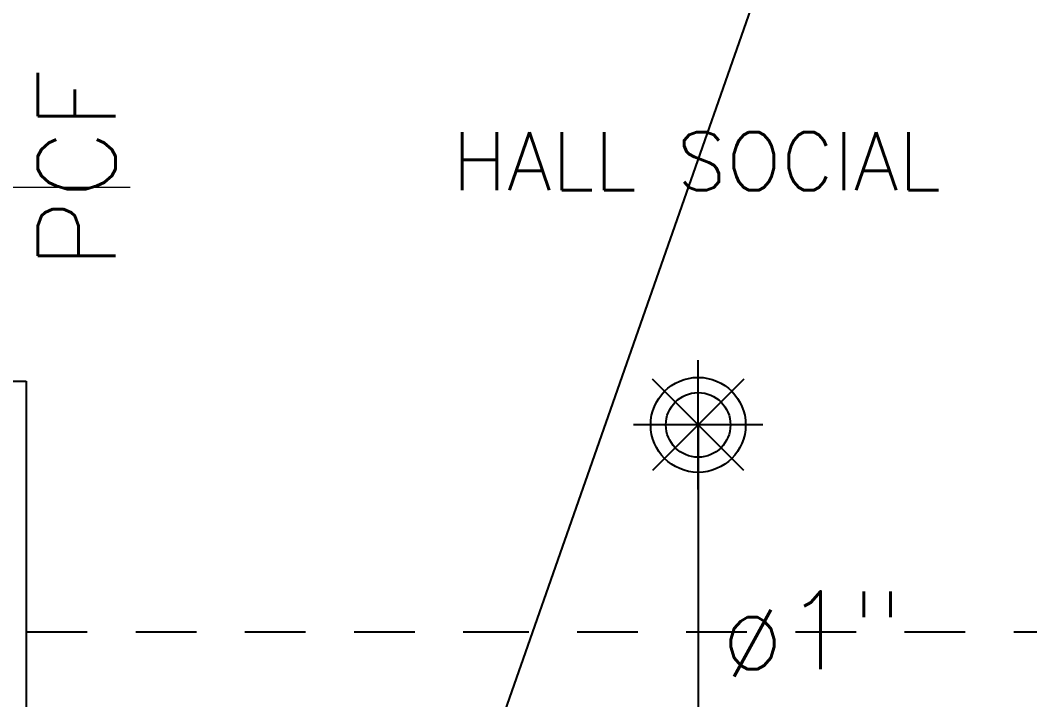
# Model space of a CAD drawing. Header units: millimetres. Extents: x 188.6 to 263.2, y 40.1 to 120.1.
# Drawn here: x 211.309 to 213.39, y 87.919 to 89.32 of the extents above; entities that cross this region are included whole.
import ezdxf

# ---------------------------------------------------------------- set-up
doc = ezdxf.new("R2010")
doc.units = ezdxf.units.MM
doc.set_wipeout_variables(frame=1)
doc.linetypes.add('HIDDEN2', pattern=[0.1875, 0.125, -0.0625])
for name, color, linetype in [('_XREF_APTOS 603 E 604$0$R-MC-REBOCO', 8, 'Continuous'), ('ARQ', 8, 'Continuous'), ('ARQ-BASE', 8, 'Continuous'), ('ESTR-VIGAS', 11, 'HIDDEN2'), ('ESTRUTURA', 7, 'Continuous'), ('INC-HID-TEXTO', 7, 'Continuous'), ('INC-PCF', 254, 'Continuous'), ('SPK', 10, 'Continuous'), ('SPK-INTERNO', 244, 'Continuous'), ('SPK-TEXTO', 7, 'Continuous'), ('SPK-TUBO-TETO', 12, 'Continuous')]:
    doc.layers.add(name, color=color, linetype=linetype)
doc.layers.add('_XREF_APTOS 603 E 604$0$XREF-TIPO$0$E-MC-EQUIPAMENTOS', color=8, linetype='Continuous', lineweight=5)
doc.styles.add('60-100', font='romans.shx', dxfattribs={"height": 0.16})
doc.styles.add('60-75', font='romans.shx', dxfattribs={"height": 0.12})
doc.dimstyles.new('SETAS75', dxfattribs={"dimtxt": 0.16, "dimasz": 0.15, "dimexe": 0.15, "dimexo": 0, "dimgap": 0.1, "dimtad": 1, "dimzin": 10, "dimdsep": 46, "dimtxsty": '60-100', "dimblk1": 'OPEN', "dimblk2": 'OPEN', "dimsah": 1, "dimcen": 0, "dimclrd": 244, "dimclre": 244, "dimclrt": 7, "dimadec": 0, "dimazin": 0, "dimtfac": 1, "dimtix": 1, "dimtmove": 2, "dimatfit": 3, "dimldrblk": 'OPEN', "dimfxl": 0.15, "dimtolj": 1, "dimtzin": 6, "dimarcsym": 0})

# ---------------------------------------------------------------- blocks, each defined once
blk = doc.blocks.new('COBERTURA_29-09-2016')
at = {"layer": 'ESTR-VIGAS'}
for points in [[(5.67, 1.68), (4.615, 1.68)], [(9.28, 1.68), (5.67, 1.68)]]:
    blk.add_lwpolyline(points, dxfattribs=at)
blk = doc.blocks.new('_XREF_APTOS 603 E 604$0$XREF-TIPO$0$ELEVADOR_PLANTA')
at = {"color": 0}
blk.add_line((0.3831, 0), (-0.389, 0), dxfattribs=at)
blk = doc.blocks.new('A$C0BE265FA')
at = {"layer": '_XREF_APTOS 603 E 604$0$R-MC-REBOCO'}
for p, q in [((-0.115, 0.6809), (0, 0.6809)), ((0, 0.6809), (0, 0))]:
    blk.add_line(p, q, dxfattribs=at)
at = {"layer": '_XREF_APTOS 603 E 604$0$XREF-TIPO$0$E-MC-EQUIPAMENTOS', "xscale": -1}
blk.add_blockref('_XREF_APTOS 603 E 604$0$XREF-TIPO$0$ELEVADOR_PLANTA', (-0.175, 1.0809), dxfattribs=at)
blk = doc.blocks.new('SPK')
blk.add_wipeout([(-0.0692, 0.0692), (-0.0673, 0.0711), (-0.0673, 0.0711), (-0.0658, 0.0724), (-0.0658, 0.0724), (-0.0636, 0.0744), (-0.0636, 0.0744), (-0.0618, 0.0759), (-0.0618, 0.0759), (-0.0596, 0.0776), (-0.0596, 0.0776), (-0.0579, 0.0789), (-0.0579, 0.0789), (-0.0546, 0.0813), (-0.0546, 0.0813), (-0.0525, 0.0826), (-0.0507, 0.0837), (-0.0507, 0.0837), (-0.0481, 0.0852), (-0.0481, 0.0852), (-0.0453, 0.0868), (-0.0453, 0.0868), (-0.0431, 0.0879), (-0.0416, 0.0886), (-0.0399, 0.0894), (-0.0399, 0.0894), (-0.0364, 0.0908), (-0.0364, 0.0908), (-0.0341, 0.0917), (-0.0318, 0.0926), (-0.0302, 0.0931), (-0.0281, 0.0938), (-0.0266, 0.0942), (-0.0266, 0.0942), (-0.0244, 0.0948), (-0.0226, 0.0952), (-0.0226, 0.0952), (-0.0203, 0.0957), (-0.0203, 0.0957), (-0.0183, 0.0961), (-0.0183, 0.0961), (-0.0148, 0.0968), (-0.0148, 0.0968), (-0.0114, 0.0972), (-0.01, 0.0974), (-0.0083, 0.0975), (-0.0083, 0.0975), (-0.0058, 0.0977), (-0.0047, 0.0978), (-0.0047, 0.0978), (-0.0027, 0.0978), (-0.0027, 0.0978), (-0.001, 0.0979), (-0.001, 0.0979), (0, 0.0979), (0.0016, 0.0979), (0.0038, 0.0978), (0.0038, 0.0978), (0.0084, 0.0975), (0.0113, 0.0972), (0.0113, 0.0972), (0.0155, 0.0966), (0.0175, 0.0963), (0.0175, 0.0963), (0.0207, 0.0957), (0.0228, 0.0952), (0.0248, 0.0947), (0.0248, 0.0947), (0.0274, 0.094), (0.0274, 0.094), (0.0306, 0.093), (0.0324, 0.0924), (0.0324, 0.0924), (0.0354, 0.0912), (0.0373, 0.0905), (0.0373, 0.0905), (0.0398, 0.0894), (0.0422, 0.0883), (0.0422, 0.0883), (0.0451, 0.0869), (0.0469, 0.0859), (0.049, 0.0847), (0.0513, 0.0833), (0.053, 0.0823), (0.0549, 0.081), (0.0566, 0.0798), (0.0566, 0.0798), (0.0592, 0.078), (0.0615, 0.0762), (0.0659, 0.0724), (0.0669, 0.0714), (0.0669, 0.0714), (0.0692, 0.0692), (0.0692, 0.0692), (0.0692, 0.0692), (0.0692, 0.0692), (0.0717, 0.0667), (0.0717, 0.0667), (0.0739, 0.0642), (0.0739, 0.0642), (0.0753, 0.0626), (0.0753, 0.0626), (0.0765, 0.0611), (0.0765, 0.0611), (0.0785, 0.0585), (0.0785, 0.0585), (0.0805, 0.0556), (0.0805, 0.0556), (0.0805, 0.0556), (0.0826, 0.0526), (0.0826, 0.0526), (0.0841, 0.05), (0.0841, 0.05), (0.0855, 0.0476), (0.0865, 0.0458), (0.0865, 0.0458), (0.0877, 0.0434), (0.0877, 0.0434), (0.0877, 0.0434), (0.089, 0.0407), (0.089, 0.0407), (0.0901, 0.0382), (0.0901, 0.0382), (0.0915, 0.0348), (0.0915, 0.0348), (0.0927, 0.0315), (0.0932, 0.0298), (0.0938, 0.028), (0.0938, 0.028), (0.0938, 0.028), (0.0948, 0.0246), (0.0948, 0.0246), (0.0948, 0.0246), (0.0952, 0.0228), (0.0952, 0.0228), (0.0957, 0.0206), (0.0961, 0.0188), (0.0964, 0.0169), (0.0967, 0.0153), (0.0969, 0.0135), (0.0969, 0.0135), (0.0972, 0.0113), (0.0972, 0.0113), (0.0975, 0.0085), (0.0975, 0.0085), (0.0978, 0.005), (0.0978, 0.005), (0.0979, 0.0023), (0.0979, 0.0023), (0.0979, 0), (0.0979, 0), (0.0978, -0.0048), (0.0978, -0.0048), (0.0976, -0.0077), (0.0973, -0.0103), (0.0973, -0.0103), (0.0968, -0.0148), (0.0968, -0.0148), (0.0959, -0.0195), (0.0959, -0.0195), (0.0949, -0.0238), (0.0949, -0.0238), (0.094, -0.0272), (0.094, -0.0272), (0.093, -0.0305), (0.093, -0.0305), (0.0911, -0.0357), (0.0911, -0.0357), (0.0897, -0.0391), (0.0897, -0.0391), (0.088, -0.0429), (0.088, -0.0429), (0.0861, -0.0466), (0.0844, -0.0496), (0.082, -0.0534), (0.082, -0.0534), (0.0794, -0.0572), (0.0776, -0.0596), (0.0776, -0.0596), (0.074, -0.0641), (0.074, -0.0641), (0.074, -0.0641), (0.069, -0.069), (0.0692, -0.0692), (0.0675, -0.0709), (0.0675, -0.0709), (0.0664, -0.0719), (0.0651, -0.0731), (0.064, -0.0741), (0.0627, -0.0752), (0.061, -0.0766), (0.0597, -0.0776), (0.0584, -0.0785), (0.0564, -0.08), (0.0546, -0.0813), (0.053, -0.0823), (0.0515, -0.0833), (0.0488, -0.0849), (0.0465, -0.0862), (0.0443, -0.0873), (0.0415, -0.0887), (0.0389, -0.0898), (0.037, -0.0907), (0.0339, -0.0918), (0.0339, -0.0918), (0.0315, -0.0927), (0.0283, -0.0937), (0.0244, -0.0948), (0.0216, -0.0955), (0.019, -0.096), (0.0154, -0.0967), (0.0126, -0.0971), (0.0101, -0.0974), (0.0064, -0.0977), (0.0029, -0.0979), (0, -0.0979), (-0.0021, -0.0979), (-0.0084, -0.0975), (-0.0131, -0.097), (-0.0169, -0.0964), (-0.019, -0.096), (-0.0218, -0.0954), (-0.0218, -0.0954), (-0.0256, -0.0945), (-0.0275, -0.094), (-0.0305, -0.093), (-0.0342, -0.0917), (-0.0367, -0.0908), (-0.0398, -0.0894), (-0.044, -0.0874), (-0.0451, -0.0869), (-0.0481, -0.0853), (-0.0511, -0.0835), (-0.053, -0.0823), (-0.0553, -0.0808), (-0.059, -0.0781), (-0.0603, -0.0771), (-0.0619, -0.0759), (-0.064, -0.0741), (-0.0665, -0.0718), (-0.0676, -0.0708), (-0.0692, -0.0692), (-0.0718, -0.0665), (-0.0755, -0.0623), (-0.0755, -0.0623), (-0.0792, -0.0576), (-0.0792, -0.0576), (-0.0813, -0.0545), (-0.0813, -0.0545), (-0.0848, -0.0489), (-0.0865, -0.0458), (-0.0865, -0.0458), (-0.0865, -0.0458), (-0.0891, -0.0406), (-0.0891, -0.0406), (-0.0912, -0.0355), (-0.0912, -0.0355), (-0.093, -0.0306), (-0.093, -0.0306), (-0.0944, -0.0259), (-0.0953, -0.0222), (-0.0962, -0.0181), (-0.0967, -0.015), (-0.0972, -0.0118), (-0.0976, -0.007), (-0.0978, -0.0044), (-0.0979, 0), (-0.0978, 0.0032), (-0.0977, 0.0066), (-0.0977, 0.0066), (-0.0974, 0.01), (-0.0974, 0.01), (-0.0969, 0.0136), (-0.0965, 0.0165), (-0.096, 0.019), (-0.0954, 0.022), (-0.0947, 0.0246), (-0.094, 0.0273), (-0.0932, 0.03), (-0.0932, 0.03), (-0.0919, 0.0338), (-0.0919, 0.0338), (-0.0891, 0.0405), (-0.0878, 0.0433), (-0.0865, 0.0458), (-0.0842, 0.0499), (-0.0842, 0.0499), (-0.0842, 0.0499), (-0.0819, 0.0537), (-0.0819, 0.0537), (-0.0794, 0.0572), (-0.0794, 0.0572), (-0.0758, 0.062), (-0.0758, 0.062), (-0.0725, 0.0658), (-0.0691, 0.0691)]).dxf.layer = 'SPK'
at = {"layer": 'SPK'}
blk.add_circle((0, 0), 0.0979, dxfattribs=at)
at = {"layer": 'SPK-INTERNO'}
for p, q in [((0, 0.1332), (0, -0.1332)), ((-0.0942, 0.0942), (0.0942, -0.0942)), ((-0.0942, -0.0942), (0.0942, 0.0942)), ((-0.1332, 0), (0.1332, 0))]:
    blk.add_line(p, q, dxfattribs=at)
blk.add_circle((0, 0), 0.0666, dxfattribs=at)
blk = doc.blocks.new('_OPEN')
at = {"color": 0, "linetype": 'ByBlock'}
for p, q in [((-1, 0.167), (0, 0)), ((0, 0), (-1, -0.167)), ((0, 0), (-1, 0))]:
    blk.add_line(p, q, dxfattribs=at)

msp = doc.modelspace()

# ---------------------------------------------------------------- block references
at = {"layer": 'ESTRUTURA'}
msp.add_blockref('COBERTURA_29-09-2016', (206.677, 86.3784), dxfattribs=at)

# ---------------------------------------------------------------- next in the draw order: block references
at = {"layer": 'ARQ'}
msp.add_blockref('A$C0BE265FA', (211.3213, 87.8947), dxfattribs=at)

# ---------------------------------------------------------------- next in the draw order: block references
at = {"layer": 'SPK', "rotation": 180}
msp.add_blockref('SPK', (212.7064, 88.4856), dxfattribs=at)

# ---------------------------------------------------------------- next in the draw order: texts
at = {"layer": 'ARQ-BASE', "style": '60-75'}
msp.add_text('HALL SOCIAL', height=0.12, dxfattribs=at).set_placement((212.199, 88.9693))
at = {"layer": 'INC-PCF', "style": '60-75'}
msp.add_text('PCF', height=0.16, rotation=90, dxfattribs=at).set_placement((211.505, 88.8067))
at = {"layer": 'SPK-TEXTO', "style": '60-75'}
msp.add_text('ø1"', height=0.16, dxfattribs=at).set_placement((212.7532, 87.9823))

# ---------------------------------------------------------------- next in the draw order: linework, layer by layer
at = {"layer": 'SPK-TUBO-TETO'}
msp.add_line((212.7064, 88.4856), (212.7064, 87.1871), dxfattribs=at)

# ---------------------------------------------------------------- next in the draw order: leaders
at = {"layer": 'INC-HID-TEXTO'}
msp.add_leader([(211.8889, 86.6998), (213.4934, 91.2778), (216.1123, 91.2778)], dimstyle='SETAS75', dxfattribs=at)

doc.saveas('drawing.dxf')
